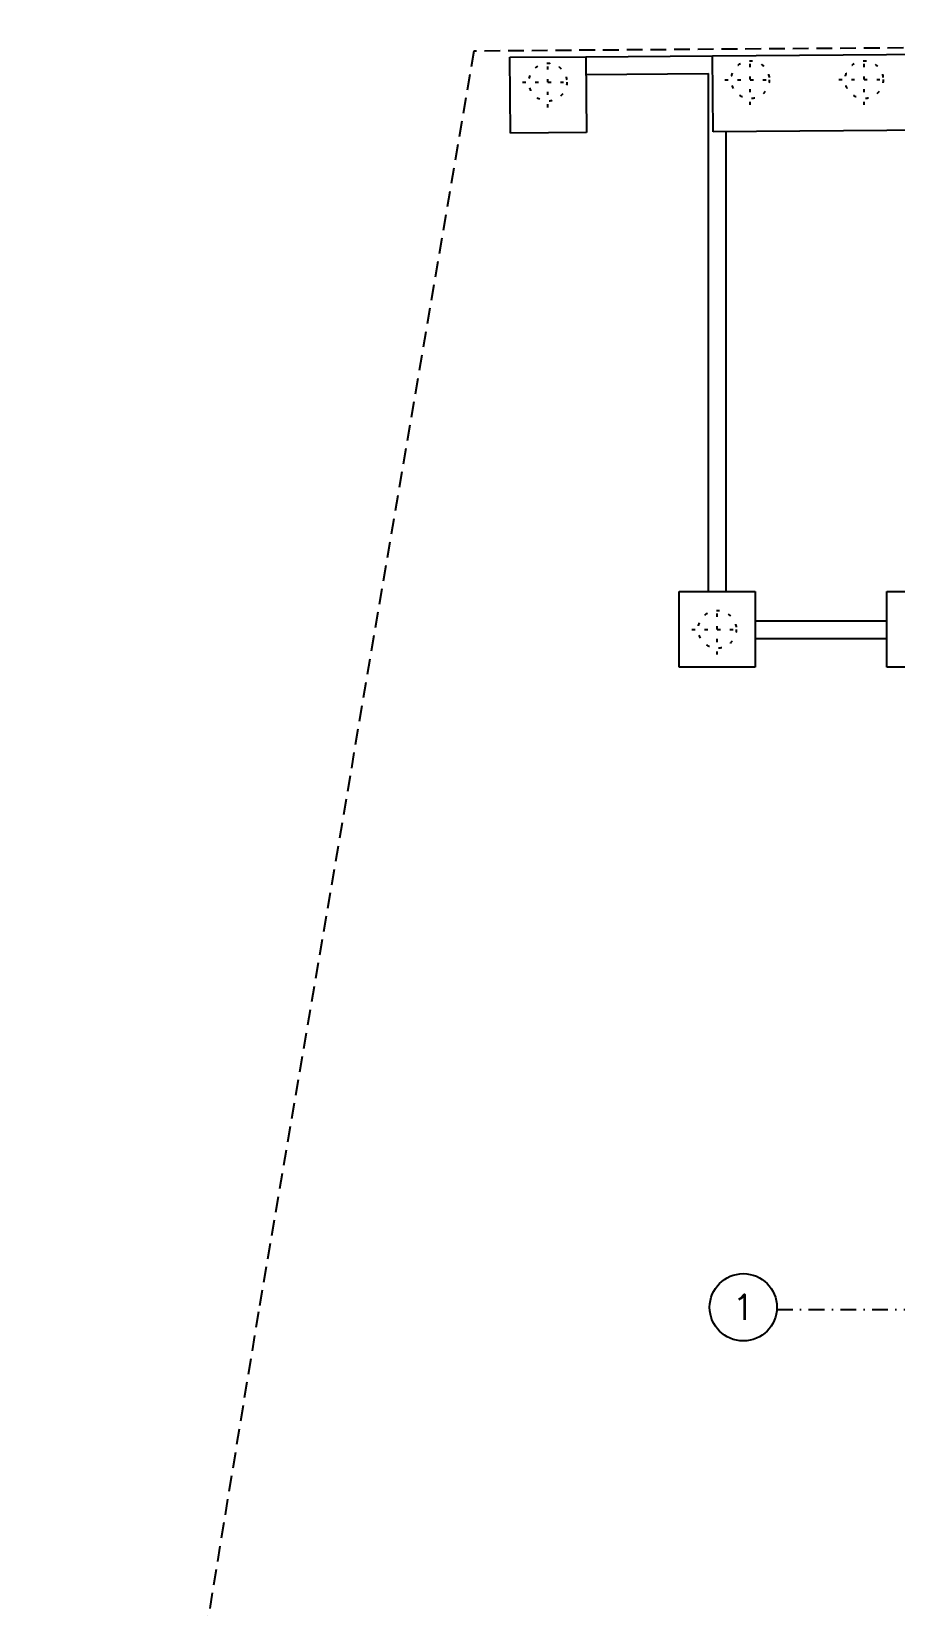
# Model space of a CAD drawing. Extents: x 26375 to 47400, y -1187 to 1911.
# Drawn here: x 42141 to 42823, y 565 to 1809 of the extents above; entities that cross this region are included whole.
import ezdxf
from ezdxf.enums import TextEntityAlignment as Align

# ---------------------------------------------------------------- set-up
doc = ezdxf.new("R2010")
doc.units = 0
doc.header["$LTSCALE"] = 25
for name, pattern in [('DASHDOT', [1, 0.5, -0.25, 0, -0.25]), ('DASHED2', [0.375, 0.25, -0.125]), ('ESTILO_TQS_0002', [0.4, 0.1, -0.3])]:
    doc.linetypes.add(name, pattern=pattern)
for name, color, linetype in [('EIXOS', 1, 'DASHDOT'), ('IND-EIXOS', 2, 'Continuous'), ('PROJ', 252, 'Continuous'), ('TERRENO', 1, 'Continuous'), ('TEXT-EIXOS', 3, 'Continuous')]:
    doc.layers.add(name, color=color, linetype=linetype)
doc.styles.get("Standard").update_dxf_attribs({"font": 'romans.shx'})

msp = doc.modelspace()

# ---------------------------------------------------------------- linework, layer by layer
at = {"layer": 'EIXOS'}
msp.add_line((42729.87, 798.72), (46239.81, 798.72), dxfattribs=at)
at = {"layer": 'IND-EIXOS'}
msp.add_circle((42703.34, 800.46), 26.59, dxfattribs=at)
at = {"layer": 'PROJ'}
for p, q in [((42518.85, 1788.55), (42578.85, 1789.01)), ((42519.32, 1728.55), (42518.85, 1788.55)), ((42578.85, 1789.01), (42678.94, 1789.78)), ((42578.85, 1789.01), (42579.32, 1729.01)), ((42678.94, 1789.78), (42918.93, 1791.63)), ((42679.4, 1729.78), (42678.94, 1789.78)), ((42578.96, 1775.01), (42675.74, 1775.76)), ((42675.74, 1366.37), (42675.74, 1775.76)), ((42919.39, 1731.63), (42679.4, 1729.78)), ((42689.74, 1366.37), (42689.74, 1729.86)), ((42579.32, 1729.01), (42519.32, 1728.55)), ((42652.74, 1306.37), (42652.74, 1366.37)), ((42652.74, 1366.37), (42712.74, 1366.37)), ((42712.74, 1366.37), (42712.74, 1306.37)), ((42816.86, 1306.37), (42816.86, 1366.37)), ((42816.86, 1366.37), (42876.86, 1366.37)), ((42712.74, 1343.22), (42816.86, 1343.22)), ((42712.74, 1329.22), (42816.86, 1329.22)), ((42712.74, 1306.37), (42652.74, 1306.37)), ((42876.86, 1306.37), (42816.86, 1306.37))]:
    msp.add_line(p, q, dxfattribs=at)
at = {"layer": 'PROJ', "linetype": 'ESTILO_TQS_0002'}
for p, q in [((42548.85, 1748.9), (42548.85, 1788.89)), ((42708.85, 1750.9), (42708.85, 1790.89)), ((42798.85, 1750.9), (42798.85, 1790.89)), ((42528.86, 1768.9), (42568.85, 1768.9)), ((42688.86, 1770.89), (42728.85, 1770.89)), ((42778.86, 1770.9), (42818.85, 1770.9)), ((42682.74, 1316.37), (42682.74, 1356.36)), ((42662.75, 1336.37), (42702.74, 1336.37))]:
    msp.add_line(p, q, dxfattribs=at)
for centre in [(42548.85, 1768.9), (42708.85, 1770.89), (42798.85, 1770.9), (42682.74, 1336.37)]:
    msp.add_ellipse(centre, major_axis=(10.61, 10.61), ratio=1, start_param=5.497787143782023, end_param=11.78097245096161, dxfattribs=at)
at = {"layer": 'TERRENO', "linetype": 'DASHED2', "ltscale": 2}
msp.add_lwpolyline([(45180.69, 1808.98), (44431.33, 1805.88), (43748.64, 1802.83), (42490.36, 1793.47), (42320.1, 796.76), (42236.07, 285.37), (42149.36, -150.24), (42140.74, -200.78), (43068.22, -205.32), (43375.01, -206.77), (43619.87, -209.19), (44192.07, -209.14), (44720.92, -217.74), (44958.38, -218.64)], dxfattribs=at)

# ---------------------------------------------------------------- texts
at = {"layer": 'TEXT-EIXOS'}
msp.add_text('1', height=20, dxfattribs=at).set_placement((42703.34, 800.46), align=Align.MIDDLE_CENTER)

doc.saveas('drawing.dxf')
